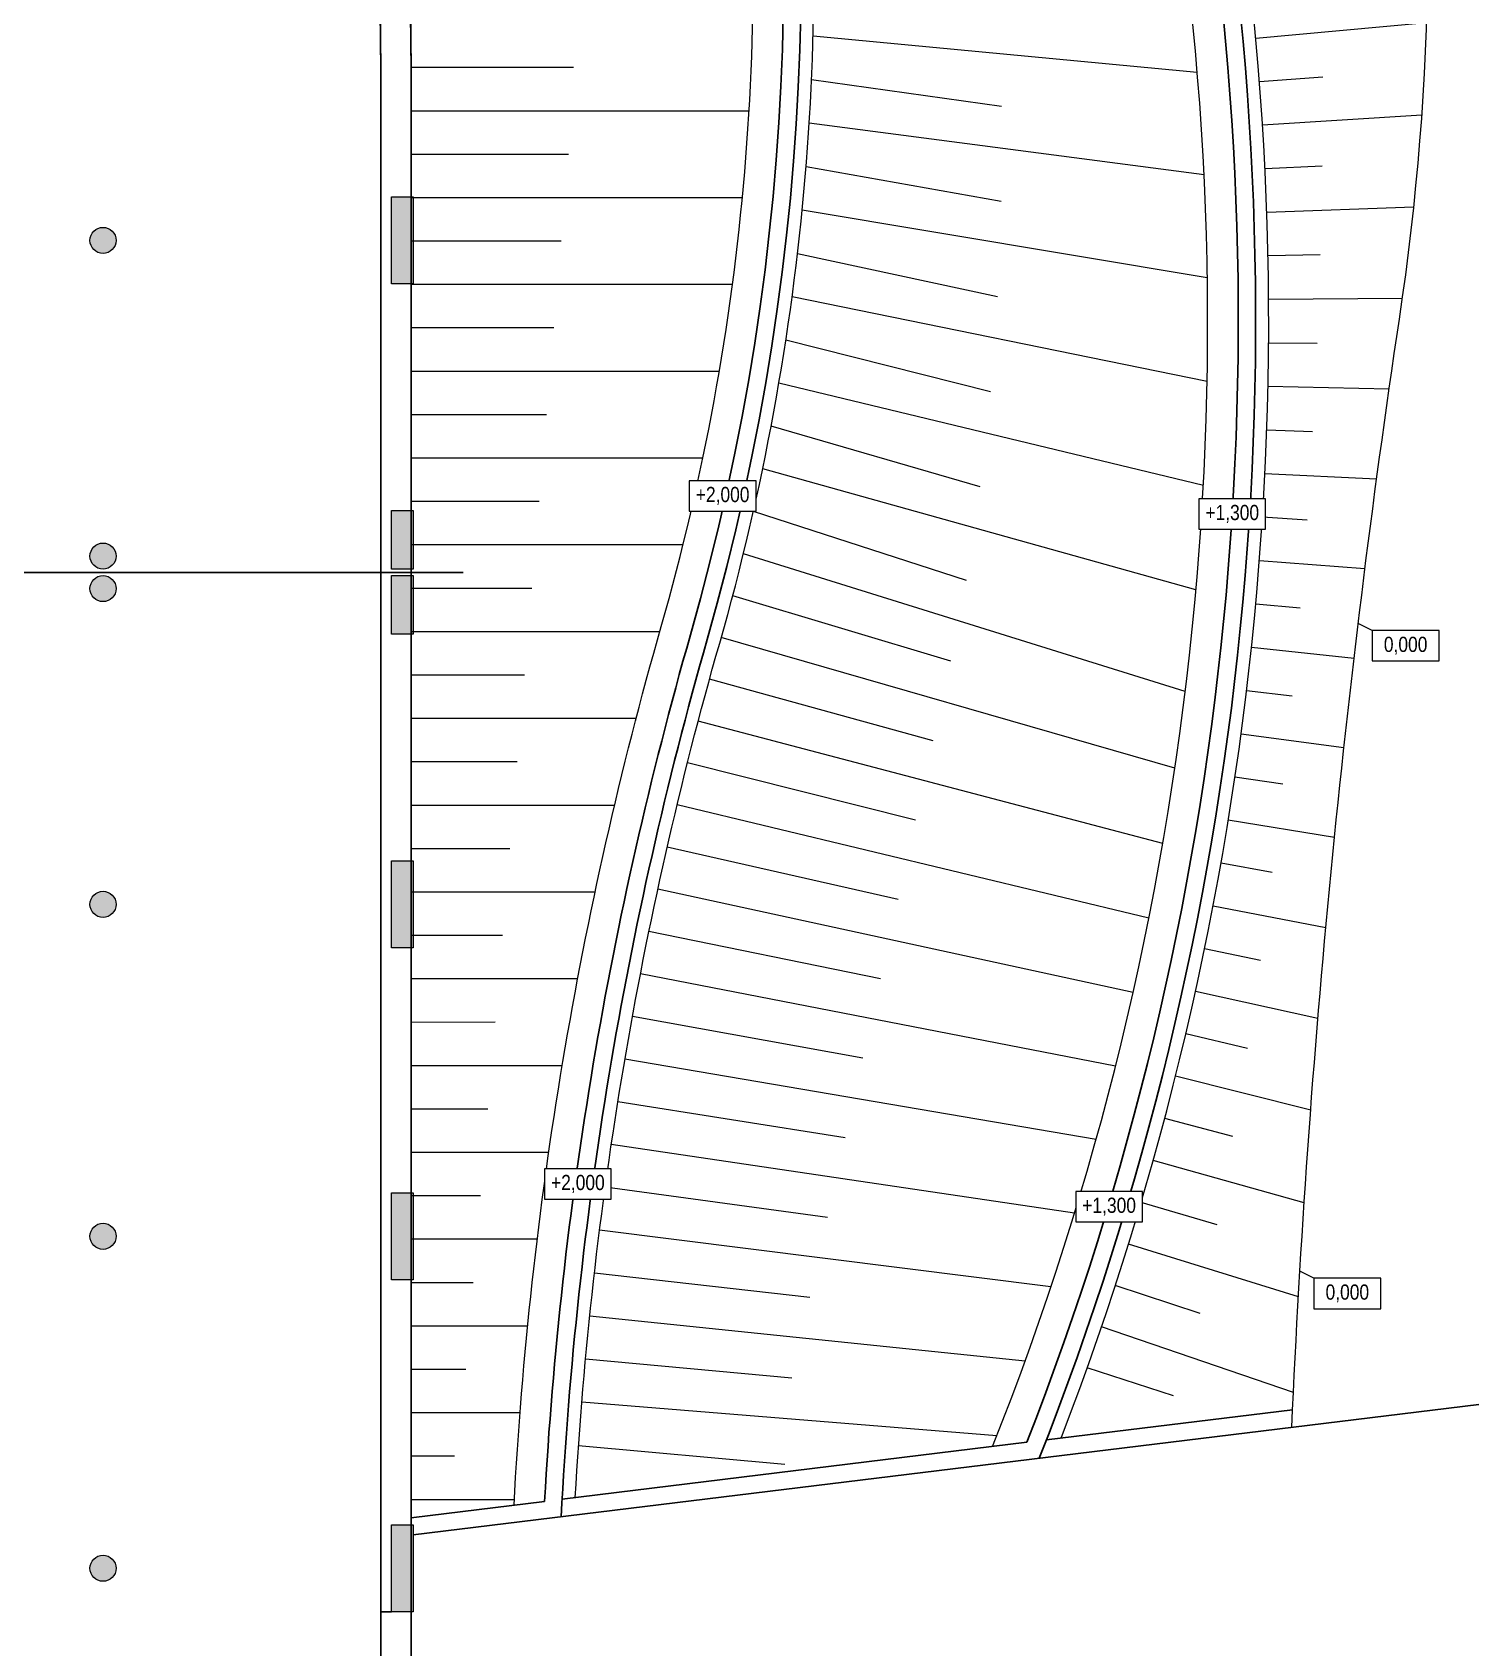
# Model space of a CAD drawing. Header units: millimetres. Extents: x 72919 to 485785, y -53256 to 338519.
# Drawn here: x 406921 to 440250, y 144661 to 181885 of the extents above; entities that cross this region are included whole.
import ezdxf

# ---------------------------------------------------------------- set-up
doc = ezdxf.new("R2010")
doc.units = ezdxf.units.MM
doc.set_wipeout_variables(frame=1)
for name, color, linetype, lineweight in [('gr', 251, 'Continuous', 40), ('h', 7, 'Continuous', 9), ('wall', 5, 'Continuous', 40)]:
    doc.layers.add(name, color=color, linetype=linetype, lineweight=lineweight)
doc.styles.add('Шрифт надписей', font='ARIALN.TTF')

# ---------------------------------------------------------------- blocks, each defined once
blk = doc.blocks.new('Откосы  по обваловке')
at = {"layer": 'gr', "lineweight": 18, "flags": 128}
for points in [[(35126.223, 32719.976), (35157.835, 32730.313, 0.175307), (35200.105, 32763.33), (35201.249, 32765.21)], [(35127.839, 32716.525, -0.05559), (35147.589, 32719.482, 0.097225), (35168.748, 32724.467, 0.047263), (35177.986, 32729.752, 0.100051), (35193.344, 32746, -0.012895), (35203.693, 32761.672, -0.012895)], [(35127.236, 32717.813, -0.056282), (35147.536, 32720.881, 0.097225), (35168.17, 32725.742, 0.047263), (35177.18, 32730.896, 0.100051), (35192.157, 32746.741, -0.00844), (35198.865, 32757.099, -0.00844)], [(35131.947, 32707.751, 0.139769), (35169.464, 32715.956, 0.008741), (35172.322, 32717.667, 0.008741)], [(35132.621, 32706.31, 0.136535), (35170.141, 32714.705), (35170.221, 32714.75)], [(35134.509, 32701.335, -0.026096), (35159.551, 32706.914, 0.068771), (35175.295, 32711.86, 0.068771)]]:
    blk.add_lwpolyline(points, format="xyb", dxfattribs=at)
for points in [[(35159.146, 32726.806), (35157.983, 32730.361)], [(35157.21, 32726.293), (35156.083, 32729.74)], [(35159.454, 32722.648), (35157.033, 32730.05)], [(35157.504, 32722.174), (35155.132, 32729.429)], [(35155.256, 32725.832), (35154.182, 32729.118)], [(35155.532, 32721.77), (35153.231, 32728.807)], [(35153.303, 32725.371), (35152.281, 32728.496)], [(35151.349, 32724.91), (35150.38, 32727.875)], [(35153.537, 32721.436), (35151.33, 32728.186)], [(35151.518, 32721.175), (35149.429, 32727.564)], [(35149.396, 32724.449), (35148.479, 32727.253)], [(35149.475, 32720.988), (35147.528, 32726.943)], [(35147.442, 32723.989), (35146.578, 32726.632)], [(35145.489, 32723.528), (35144.677, 32726.01)], [(35147.408, 32720.876), (35145.627, 32726.321)], [(35145.338, 32720.772), (35143.726, 32725.699)], [(35143.535, 32723.067), (35142.776, 32725.389)], [(35143.282, 32720.622), (35141.825, 32725.078)], [(35141.582, 32722.606), (35140.875, 32724.767)], [(35139.628, 32722.145), (35138.974, 32724.145)], [(35141.242, 32720.427), (35139.924, 32724.456)], [(35139.216, 32720.187), (35138.023, 32723.835)], [(35137.675, 32721.684), (35137.073, 32723.524)], [(35137.205, 32719.904), (35136.123, 32723.213)], [(35135.721, 32721.223), (35135.172, 32722.902)], [(35133.768, 32720.762), (35133.271, 32722.281)], [(35135.207, 32719.577), (35134.222, 32722.591)], [(35133.224, 32719.208), (35132.321, 32721.97)], [(35131.814, 32720.302), (35131.37, 32721.659)], [(35163.509, 32713.109), (35161.552, 32721.782)], [(35131.254, 32718.796), (35130.42, 32721.348)], [(35161.314, 32712.228), (35159.615, 32721.243)], [(35161.357, 32717.15), (35160.582, 32721.503)], [(35129.861, 32719.841), (35129.469, 32721.037)], [(35159.275, 32716.476), (35158.636, 32720.999)], [(35127.879, 32719.465), (35127.568, 32720.416)], [(35129.299, 32718.342), (35128.519, 32720.727)], [(35157.166, 32715.875), (35156.673, 32720.565)], [(35159.08, 32711.417), (35157.66, 32720.774)], [(35127.357, 32717.846), (35126.618, 32720.105)], [(35154.503, 32710.017), (35153.706, 32720.046)], [(35155.032, 32715.348), (35154.696, 32720.201)], [(35156.809, 32710.68), (35155.69, 32720.375)], [(35150.728, 32714.525), (35150.709, 32719.686)], [(35152.165, 32709.431), (35151.712, 32719.788)], [(35152.874, 32714.896), (35152.706, 32719.908)], [(35145.114, 32713.923), (35144.734, 32719.329)], [(35146.372, 32708.34), (35145.729, 32719.393)], [(35146.98, 32714.108), (35146.724, 32719.445)], [(35148.112, 32708.615), (35147.72, 32719.487)], [(35148.851, 32714.294), (35148.716, 32719.535)], [(35149.86, 32708.937), (35149.711, 32719.602)], [(35141.386, 32713.556), (35140.764, 32718.965)], [(35142.901, 32707.925), (35141.755, 32719.073)], [(35143.25, 32713.739), (35142.747, 32719.169)], [(35144.637, 32708.111), (35143.74, 32719.255)], [(35139.409, 32707.683), (35137.799, 32718.578)], [(35139.521, 32713.372), (35138.787, 32718.718)], [(35141.16, 32707.782), (35139.775, 32718.847)], [(35137.644, 32707.627), (35135.831, 32718.264)], [(35137.652, 32713.189), (35136.815, 32718.426)], [(35135.859, 32707.616), (35133.87, 32717.908)], [(35135.779, 32713.006), (35134.85, 32718.091)], [(35134.05, 32707.651), (35131.917, 32717.508)], [(35133.899, 32712.822), (35132.893, 32717.713)], [(35132.209, 32707.735), (35129.974, 32717.065)], [(35132.009, 32712.638), (35130.944, 32717.292)], [(35130.065, 32712.172), (35129, 32716.825)], [(35166.238, 32708.437), (35164.673, 32712.069)], [(35164.306, 32710.328), (35163.748, 32711.678)], [(35164.178, 32707.882), (35162.818, 32711.3)], [(35162.351, 32709.705), (35161.882, 32710.935)], [(35162.106, 32707.402), (35160.941, 32710.584)], [(35160.392, 32709.111), (35159.996, 32710.245)], [(35160.024, 32706.996), (35159.046, 32709.92)], [(35157.944, 32706.638), (35157.133, 32709.31)], [(35158.43, 32708.545), (35158.091, 32709.608)], [(35156.462, 32708.008), (35156.17, 32709.024)], [(35155.882, 32706.267), (35155.203, 32708.753)], [(35153.835, 32705.881), (35153.258, 32708.251)], [(35154.489, 32707.499), (35154.232, 32708.495)], [(35151.798, 32705.479), (35151.301, 32707.803)], [(35152.51, 32707.018), (35152.281, 32708.02)], [(35149.765, 32705.06), (35149.331, 32707.41)], [(35150.523, 32706.564), (35150.317, 32707.6)], [(35147.733, 32704.623), (35147.351, 32707.073)], [(35148.529, 32706.138), (35148.342, 32707.235)], [(35144.513, 32705.367), (35144.366, 32706.671)], [(35145.697, 32704.167), (35145.363, 32706.791)], [(35146.525, 32705.738), (35146.358, 32706.925)], [(35139.515, 32702.671), (35139.361, 32706.281)], [(35140.455, 32704.706), (35140.364, 32706.331)], [(35141.593, 32703.193), (35141.366, 32706.395)], [(35142.49, 32705.022), (35142.367, 32706.473)], [(35143.652, 32703.691), (35143.367, 32706.565)], [(35134.35, 32704.154), (35134.349, 32706.242)], [(35135.283, 32701.549), (35135.345, 32706.222)], [(35136.35, 32704.155), (35136.349, 32706.216)], [(35137.414, 32702.124), (35137.353, 32706.224)], [(35138.409, 32704.417), (35138.357, 32706.245)]]:
    blk.add_lwpolyline(points, dxfattribs=at)

msp = doc.modelspace()

# ---------------------------------------------------------------- hatches: boundary and pattern name
at = {"ltscale": 500, "true_color": 0x000000}
h = msp.add_hatch(color=18, dxfattribs=at)
h.dxf.hatch_style = 1
edge = h.paths.add_edge_path()
edge.add_arc((408550.43379, 177089.99944), 300, 9, 369)
h = msp.add_hatch(color=18, dxfattribs=at)
h.dxf.hatch_style = 1
edge = h.paths.add_edge_path()
edge.add_arc((408550.43379, 169814.99944), 300, 9, 369)
h = msp.add_hatch(color=18, dxfattribs=at)
h.dxf.hatch_style = 1
edge = h.paths.add_edge_path()
edge.add_arc((408550.43379, 169064.99944), 300, 9, 369)
h = msp.add_hatch(color=18, dxfattribs=at)
h.dxf.hatch_style = 1
edge = h.paths.add_edge_path()
edge.add_arc((408550.43379, 161789.99944), 300, 9, 369)
h = msp.add_hatch(color=18, dxfattribs=at)
h.dxf.hatch_style = 1
edge = h.paths.add_edge_path()
edge.add_arc((408550.43379, 154139.99944), 300, 9, 369)
h = msp.add_hatch(color=18, dxfattribs=at)
h.dxf.hatch_style = 1
edge = h.paths.add_edge_path()
edge.add_arc((408550.43379, 146489.99944), 300, 9, 369)
at = {"layer": 'wall', "lineweight": 18, "ltscale": 0.007407, "true_color": 0x000000}
h = msp.add_hatch(color=18, dxfattribs=at)
h.dxf.hatch_style = 1
h.paths.add_polyline_path([(415200.43379, 176089.99944), (415201.97512, 178089.99944), (415700.43379, 178089.99944), (415700.43379, 176096.16478)])
h = msp.add_hatch(color=18, dxfattribs=at)
h.dxf.hatch_style = 1
h.paths.add_polyline_path([(415200.43379, 169511.91678), (415201.97512, 170864.99945), (415700.43379, 170864.99945), (415700.43379, 169518.08211)])
h = msp.add_hatch(color=18, dxfattribs=at)
h.dxf.hatch_style = 1
h.paths.add_polyline_path([(415200.43379, 168011.91672), (415202.02434, 169364.99938), (415700.48301, 169364.99938), (415700.43379, 168018.08205)])
h = msp.add_hatch(color=18, dxfattribs=at)
h.dxf.hatch_style = 1
h.paths.add_polyline_path([(415200.43379, 160789.99944), (415201.97512, 162789.99944), (415700.43379, 162789.99944), (415700.43379, 160796.16478)])
h = msp.add_hatch(color=18, dxfattribs=at)
h.dxf.hatch_style = 1
h.paths.add_polyline_path([(415200.43379, 153139.99944), (415201.97512, 155139.99944), (415700.43379, 155139.99944), (415700.43379, 153146.16478)])
h = msp.add_hatch(color=18, dxfattribs=at)
h.dxf.hatch_style = 1
h.paths.add_polyline_path([(415200.43379, 145489.99946), (415201.97512, 147489.99946), (415700.43379, 147489.99946), (415700.43379, 145496.16479)])

# ---------------------------------------------------------------- linework, layer by layer
at = {"color": 18, "ltscale": 500, "true_color": 0x000000}
for points in [[(415650.43379, 180914.99944, 0.4142135624), (336810.43379, 259754.99944), (221610.43379, 259754.99944, 0.4142135624), (142770.43379, 180914.99944), (142770.43379, 104414.99944, 0.4142135624), (221610.43379, 25574.99944), (336810.43379, 25574.99944, 0.4142135624), (415650.43379, 104414.99944)], [(414950.43379, 180914.99944, 0.4142135624), (336810.43379, 259054.99944), (221610.43379, 259054.99944, 0.4142135624), (143470.43379, 180914.99944), (143470.43379, 104414.99944, 0.4142135624), (221610.43379, 26274.99944), (336810.43379, 26274.99944, 0.4142135624), (414950.43379, 104414.99944)]]:
    msp.add_lwpolyline(points, format="xyb", close=True, dxfattribs=at)
msp.add_lwpolyline([(414950.43379, 180914.99944, 0.1839071549), (395168.47746, 232878.43215, 0.1839071549)], format="xyb", dxfattribs=at)
for points in [[(342646.86353, 169439.99944), (416850.70066, 169439.99944)], [(415700.43379, 147258.877), (440250.43379, 150264.99943)], [(430290.4046, 149448.39162), (435961.986, 150142.87097)], [(419129.67225, 148081.77134), (429839.72394, 149393.20624)], [(415650.43379, 147655.74215), (418726.32, 148032.38127)], [(414950.43379, 145489.99946), (415200.48301, 145489.99946)]]:
    msp.add_lwpolyline(points, dxfattribs=at)
for centre, radius, start, end in [((368509.4715, 183322.30023), 56125.24637, 344.042664455, 39.932688886), ((368509.4715, 183322.30023), 55725.24637, 344.042664455, 39.932688886), ((363700.02303, 175241.62169), 71011.27106, 338.6536750846, 10.1377298949), ((363700.02303, 175241.62169), 71411.27106, 338.4619108748, 10.1313562325), ((509376.2059, 143042.90899), 90787.09515, 164.0426644551, 176.8495543588), ((509376.2059, 143042.90899), 90387.09515, 164.0426644551, 177.0617491312)]:
    msp.add_arc(centre, radius, start, end, dxfattribs=at)
at = {"layer": 'h'}
for p, q in [((437797.03708, 168098.37379), (437474.31404, 168263.38415)), ((436453.52653, 153172.85125), (436130.80348, 153337.8616))]:
    msp.add_line(p, q, dxfattribs=at)
for points in [[(437797.03708, 167398.37379), (439337.03708, 167398.37379), (439337.03708, 168098.37379), (437797.03708, 168098.37379)], [(436453.52653, 152472.85125), (437993.52653, 152472.85125), (437993.52653, 153172.85125), (436453.52653, 153172.85125)]]:
    msp.add_lwpolyline(points, close=True, dxfattribs=at)
at = {"layer": 'wall', "color": 18, "lineweight": 18, "ltscale": 0.007407, "true_color": 0x000000}
for p, q in [((415200.43379, 178089.99944), (415700.43379, 178089.99944)), ((415200.43379, 176089.99944), (415200.43379, 178089.99944)), ((415700.43379, 178089.99944), (415700.43379, 176089.99944)), ((415700.43379, 176089.99944), (415200.43379, 176089.99944)), ((415200.43379, 170864.99945), (415700.43379, 170864.99945)), ((415200.43379, 169514.99945), (415200.43379, 170864.99945)), ((415700.43379, 170864.99945), (415700.43379, 169514.99945)), ((415700.43379, 169514.99945), (415200.43379, 169514.99945)), ((415200.48301, 168014.99938), (415200.48301, 169364.99938)), ((415200.48301, 169364.99938), (415700.48301, 169364.99938)), ((415700.48301, 169364.99938), (415700.48301, 168014.99938)), ((415700.48301, 168014.99938), (415200.48301, 168014.99938)), ((415200.43379, 162789.99944), (415700.43379, 162789.99944)), ((415200.43379, 160789.99944), (415200.43379, 162789.99944)), ((415700.43379, 162789.99944), (415700.43379, 160789.99944)), ((415700.43379, 160789.99944), (415200.43379, 160789.99944)), ((415200.43379, 155139.99944), (415700.43379, 155139.99944)), ((415200.43379, 153139.99944), (415200.43379, 155139.99944)), ((415700.43379, 155139.99944), (415700.43379, 153139.99944)), ((415700.43379, 153139.99944), (415200.43379, 153139.99944)), ((415200.43379, 145489.99946), (415200.43379, 147489.99946)), ((415200.43379, 147489.99946), (415700.43379, 147489.99946)), ((415700.43379, 147489.99946), (415700.43379, 145489.99946)), ((415700.43379, 145489.99946), (415200.43379, 145489.99946))]:
    msp.add_line(p, q, dxfattribs=at)
for centre in [(408550.43379, 177089.99944), (408550.43379, 169814.99944), (408550.43379, 169064.99944), (408550.43379, 161789.99944), (408550.43379, 154139.99944), (408550.43379, 146489.99944)]:
    msp.add_circle(centre, 300, dxfattribs=at)

# ---------------------------------------------------------------- block references
at = {"layer": 'wall', "color": 18, "lineweight": 18, "ltscale": 0.007407, "true_color": 0x000000, "xscale": 999.9999999999999, "yscale": 999.9999999999999, "zscale": 999.9999999999999, "rotation": 71.89262594900111}
msp.add_blockref('Откосы  по обваловке', (20598007.21244, -43408295.21277), dxfattribs=at)

# ---------------------------------------------------------------- texts
at = {"layer": 'h', "char_height": 350, "attachment_point": 5, "style": 'Шрифт надписей'}
for insert in [(438567.03708, 167748.37379), (437223.52653, 152822.85125)]:
    msp.add_mtext_dynamic_manual_height_columns('0,000', width=350, gutter_width=50, heights=[0], dxfattribs=dict(at, insert=insert))

# ---------------------------------------------------------------- next in the draw order: wipeouts: each hides what was drawn before it
for points in [[(422058.25921, 171551.69444), (423598.25921, 171551.69444), (423598.25921, 170851.69444), (422058.25921, 170851.69444)], [(433801.4224, 171136.80755), (435341.4224, 171136.80755), (435341.4224, 170436.80755), (433801.4224, 170436.80755)], [(418722.88984, 155697.69761), (420262.88984, 155697.69761), (420262.88984, 154997.69761), (418722.88984, 154997.69761)], [(430964.62322, 155172.69916), (432504.62322, 155172.69916), (432504.62322, 154472.69916), (430964.62322, 154472.69916)]]:
    msp.add_wipeout(points).dxf.layer = 'h'

# ---------------------------------------------------------------- next in the draw order: linework, layer by layer
at = {"layer": 'h'}
for points in [[(422058.25921, 170851.69444), (423598.25921, 170851.69444), (423598.25921, 171551.69444), (422058.25921, 171551.69444)], [(433801.4224, 170436.80755), (435341.4224, 170436.80755), (435341.4224, 171136.80755), (433801.4224, 171136.80755)], [(418722.88984, 154997.69761), (420262.88984, 154997.69761), (420262.88984, 155697.69761), (418722.88984, 155697.69761)], [(430964.62322, 154472.69916), (432504.62322, 154472.69916), (432504.62322, 155172.69916), (430964.62322, 155172.69916)]]:
    msp.add_lwpolyline(points, close=True, dxfattribs=at)

# ---------------------------------------------------------------- next in the draw order: texts
at = {"layer": 'h', "char_height": 350, "attachment_point": 5, "style": 'Шрифт надписей'}
for s, insert in [('+2,000', (422828.25921, 171201.69444)), ('+1,300', (434571.4224, 170786.80755)), ('+2,000', (419492.88984, 155347.69761)), ('+1,300', (431734.62322, 154822.69916))]:
    msp.add_mtext_dynamic_manual_height_columns(s, width=350, gutter_width=50, heights=[0], dxfattribs=dict(at, insert=insert))

doc.saveas('drawing.dxf')
